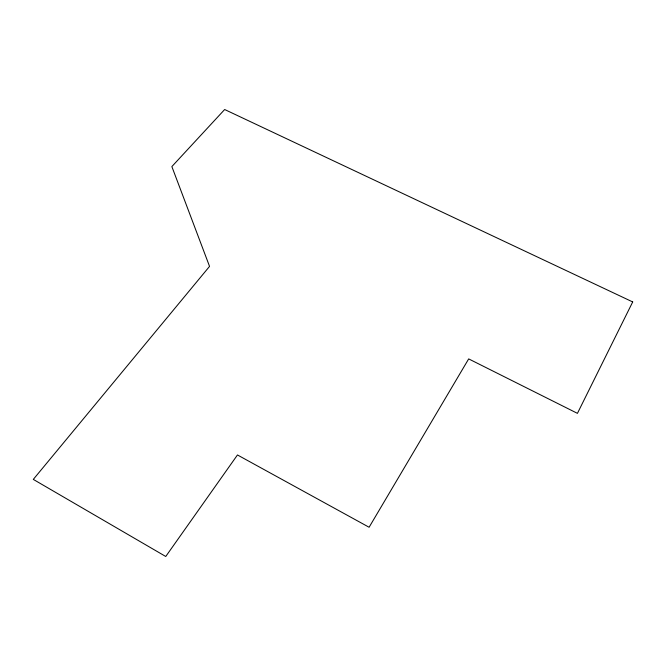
<?xml version="1.0" encoding="UTF-8"?>
<svg xmlns="http://www.w3.org/2000/svg" width="666" height="666" viewBox="0 0 666 666"><rect width="100%" height="100%" fill="white"/><g stroke="black" fill="none" stroke-linecap="round" stroke-linejoin="round"><path stroke-width="1" d="M632.7 301.931L577.43 413.353L468.681 358.899L369.106 527.256L237.462 454.961L165.751 556.485L33.3 479.395L209.549 266.383L171.861 166.583L224.658 109.515L632.7 301.931"/></g></svg>
